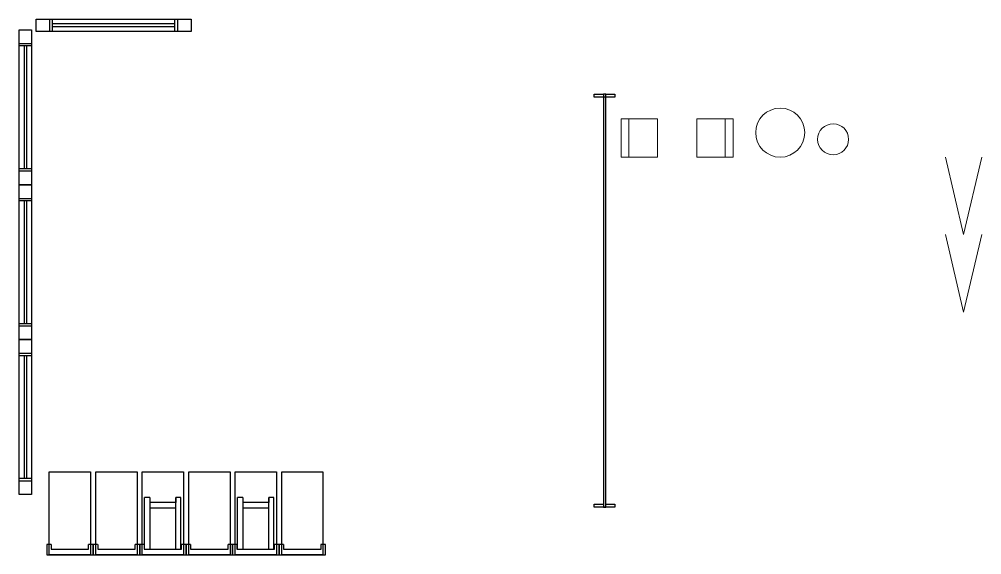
# Model space of a CAD drawing. Header units: millimetres. Extents: x -217756 to 263180, y 55413 to 130608.
# Drawn here: x 51908 to 70543, y 107701 to 118073 of the extents above; entities that cross this region are included whole.
import ezdxf

# ---------------------------------------------------------------- set-up
doc = ezdxf.new("R2010")
doc.units = ezdxf.units.MM
doc.layers.add('ТХ_корр_25.03.26', color=1, linetype='Continuous', lineweight=30, plot=False)
doc.layers.add('ТХ_мебель передв', color=250, linetype='Continuous', lineweight=13)
doc.layers.add('ТХ_ОСНОВНОЙ', color=103, linetype='Continuous', lineweight=25)

# ---------------------------------------------------------------- blocks, each defined once
blk = doc.blocks.new('У017')
at = {"layer": 'ТХ_мебель передв'}
blk.add_lwpolyline([(252942, -218302), (253682, -218302), (253682, -219002), (252942, -219002)], close=True, dxfattribs=at)
blk.add_lwpolyline([(252942, -219002), (252942, -218852), (253682, -218852), (253682, -219002)], dxfattribs=at)
blk = doc.blocks.new('A$C4e07e813')
at = {"layer": 'ТХ_ОСНОВНОЙ'}
for p, rotation in [((500798, 238482), 270), ((64960, -268142), 90)]:
    blk.add_blockref('У017', p, dxfattribs=dict(at, rotation=rotation))
blk = doc.blocks.new('У016')
at = {"layer": 'ТХ_мебель передв', "lineweight": 0, "ltscale": 100, "transparency": 33554687}
for p, q in [((-49562.5, 37416.5), (-49212.5, 35916.5)), ((-49212.5, 35916.5), (-48862.5, 37416.5))]:
    blk.add_line(p, q, dxfattribs=at)
at = {"layer": 'ТХ_мебель передв', "lineweight": 0, "ltscale": 100, "transparency": 33554687, "const_width": 1}
blk.add_lwpolyline([(-49562.5, 37416.5), (-49562.5, 35916.5), (-48862.5, 35916.5), (-48862.5, 37416.5)], close=True, dxfattribs=at)
blk = doc.blocks.new('A$Cb50230bb')
at = {"layer": 'ТХ_мебель передв'}
for p in [(337639, -52617), (337639, -54116)]:
    blk.add_blockref('У016', p, dxfattribs=at)
blk = doc.blocks.new('У133')
at = {"ltscale": 0.1, "const_width": 2}
blk.add_lwpolyline([(164688, -95912), (165188, -95912), (165188, -96312), (164688, -96312)], close=True, dxfattribs=at)
blk = doc.blocks.new('A$Cbd7af95c')
at = {"layer": 'ТХ_мебель передв', "rotation": 270}
for p in [(378388, 146988), (378788, 146988), (379188, 146988), (379588, 146988), (379988, 146988), (380388, 146988), (380788, 146988), (381188, 146988), (378388, 146368), (378788, 146368), (379188, 146368), (379588, 146368), (379988, 146368), (380388, 146368), (380788, 146368), (381188, 146368)]:
    blk.add_blockref('У133', p, dxfattribs=at)
blk = doc.blocks.new('У134')
at = {"ltscale": 0.1, "const_width": 2}
blk.add_lwpolyline([(165062, -97247), (166062, -97247), (166062, -97647), (165062, -97647)], close=True, dxfattribs=at)
blk = doc.blocks.new('A$C1aa0d97c')
at = {"layer": 'ТХ_мебель передв'}
for p in [(-164862, 99727), (-163862, 99727), (-162862, 99727), (-164862, 94607), (-163862, 94607), (-162862, 94607)]:
    blk.add_blockref('У134', p, dxfattribs=at)
blk = doc.blocks.new('У012')
at = {"layer": 'ТХ_мебель передв'}
blk.add_open_spline([(-181454, 44964, -1), (-181454, 44799, -1), (-181586, 44667, -1), (-181750, 44667, -1), (-181920, 44667, -1), (-182052, 44799, -1), (-182052, 44964, -1), (-182052, 45133, -1), (-181920, 45265, -1), (-181750, 45265, -1), (-181586, 45265, -1), (-181454, 45133, -1), (-181454, 44964, -1)], degree=3, knots=[0, 0, 0, 0, 1, 1, 1, 2, 2, 2, 3, 3, 3, 4, 4, 4, 4], dxfattribs=at)

msp = doc.modelspace()

# ---------------------------------------------------------------- linework, layer by layer
for points in [[(52234, 118073), (55234, 118073), (55234, 117835), (52234, 117835)], [(52499, 118073), (52547, 118073), (52547, 117835), (52499, 117835)], [(52547, 117930), (54922, 117930), (54922, 117983), (52547, 117983)], [(54922, 118073), (54975, 118073), (54975, 117835), (54922, 117835)], [(52147, 117868), (52147, 114868), (51908, 114868), (51908, 117868)], [(52147, 117604), (52147, 117556), (51908, 117556), (51908, 117604)], [(52004, 117556), (52004, 115181), (52057, 115181), (52057, 117556)], [(52147, 115181), (52147, 115128), (51908, 115128), (51908, 115181)], [(52147, 114868), (52147, 111868), (51908, 111868), (51908, 114868)], [(52147, 114604), (52147, 114556), (51908, 114556), (51908, 114604)], [(52004, 114556), (52004, 112181), (52057, 112181), (52057, 114556)], [(52147, 112181), (52147, 112128), (51908, 112128), (51908, 112181)], [(52147, 111868), (52147, 108868), (51908, 108868), (51908, 111868)], [(52147, 111604), (52147, 111556), (51908, 111556), (51908, 111604)], [(52004, 111556), (52004, 109181), (52057, 109181), (52057, 111556)], [(53289, 107701), (52490, 107701), (52490, 109305), (53289, 109305)], [(54189, 107701), (53390, 107701), (53390, 109305), (54189, 109305)], [(55087, 107701), (54287, 107701), (54287, 109305), (55087, 109305)], [(55989, 107701), (55190, 107701), (55190, 109305), (55989, 109305)], [(56887, 107701), (56087, 107701), (56087, 109305), (56887, 109305)], [(57789, 107701), (56990, 107701), (56990, 109305), (57789, 109305)], [(52147, 109181), (52147, 109128), (51908, 109128), (51908, 109181)]]:
    msp.add_lwpolyline(points, close=True)
at = {"ltscale": 250.120383, "flags": 128}
for points in [[(63267, 116622), (63442, 116622), (63442, 116565), (63042, 116565), (63042, 116622), (63217, 116622)], [(63267, 115508), (63267, 116622), (63217, 116622), (63217, 115508)], [(63217, 115736), (63217, 108622), (63267, 108622), (63267, 115736)], [(63267, 108679), (63442, 108679), (63442, 108622), (63042, 108622), (63042, 108679), (63217, 108679)]]:
    msp.add_lwpolyline(points, dxfattribs=at)
for points in [[(54335, 107812), (54335, 108812)], [(54435, 108812), (54335, 108812)], [(54435, 108812), (54435, 107812)], [(54938, 108812), (54938, 108712), (54435, 108712), (54435, 108611), (54938, 108611)], [(54938, 107812), (54938, 108812)], [(55039, 107812), (55039, 108812), (54938, 108812)], [(56135, 107812), (56135, 108812)], [(56236, 108812), (56135, 108812)], [(56236, 108812), (56236, 107812)], [(56738, 108812), (56738, 108712), (56236, 108712), (56236, 108611), (56738, 108611)], [(56738, 107812), (56738, 108812)], [(56839, 107812), (56839, 108812), (56738, 108812)], [(52524, 107902), (52440, 107902), (52440, 107701), (53340, 107701), (53340, 107902), (53250, 107902)], [(52527, 107902), (52527, 107812)], [(53252, 107812), (53252, 107902)], [(53424, 107902), (53340, 107902), (53340, 107701), (54240, 107701), (54240, 107902), (54150, 107902)], [(53427, 107902), (53427, 107812)], [(54152, 107812), (54152, 107902)], [(54324, 107902), (54240, 107902), (54240, 107701), (55140, 107701), (55140, 107902), (55050, 107902)], [(54324, 107902), (54324, 107812)], [(55050, 107812), (55050, 107902)], [(55224, 107902), (55140, 107902), (55140, 107701), (56040, 107701), (56040, 107902), (55950, 107902)], [(55227, 107902), (55227, 107812)], [(55952, 107812), (55952, 107902)], [(56124, 107902), (56040, 107902), (56040, 107701), (56940, 107701), (56940, 107902), (56850, 107902)], [(56124, 107902), (56124, 107812)], [(56850, 107812), (56850, 107902)], [(57024, 107902), (56940, 107902), (56940, 107701), (57840, 107701), (57840, 107902), (57750, 107902)], [(57027, 107902), (57027, 107812)], [(57752, 107812), (57752, 107902)], [(52527, 107812), (53252, 107812)], [(53427, 107812), (54152, 107812)], [(54324, 107812), (55050, 107812)], [(55227, 107812), (55952, 107812)], [(56124, 107812), (56850, 107812)], [(57027, 107812), (57752, 107812)]]:
    msp.add_lwpolyline(points)
at = {"layer": 'ТХ_мебель передв', "const_width": 2}
for points in [[(69722, 114198), (69722, 113698), (69672, 113698), (69672, 114198)], [(69722, 111649), (69722, 111149), (69672, 111149), (69672, 111649)]]:
    msp.add_lwpolyline(points, close=True, dxfattribs=at)
at = {"layer": 'ТХ_мебель передв', "ltscale": 0.1}
msp.add_circle((66642, 115876), 475, dxfattribs=at)

# ---------------------------------------------------------------- block references
msp.add_blockref('A$C1aa0d97c', (63842, 112801))
at = {"layer": 'ТХ_корр_25.03.26', "ltscale": 100}
for name in ['A$Cb50230bb', 'A$C4e07e813']:
    msp.add_blockref(name, (-218234, 130601), dxfattribs=at)
at = {"layer": 'ТХ_мебель передв'}
for name, p in [('A$Cbd7af95c', (-218234, 130601)), ('У012', (249418, 70782, 1))]:
    msp.add_blockref(name, p, dxfattribs=at)

doc.saveas('drawing.dxf')
